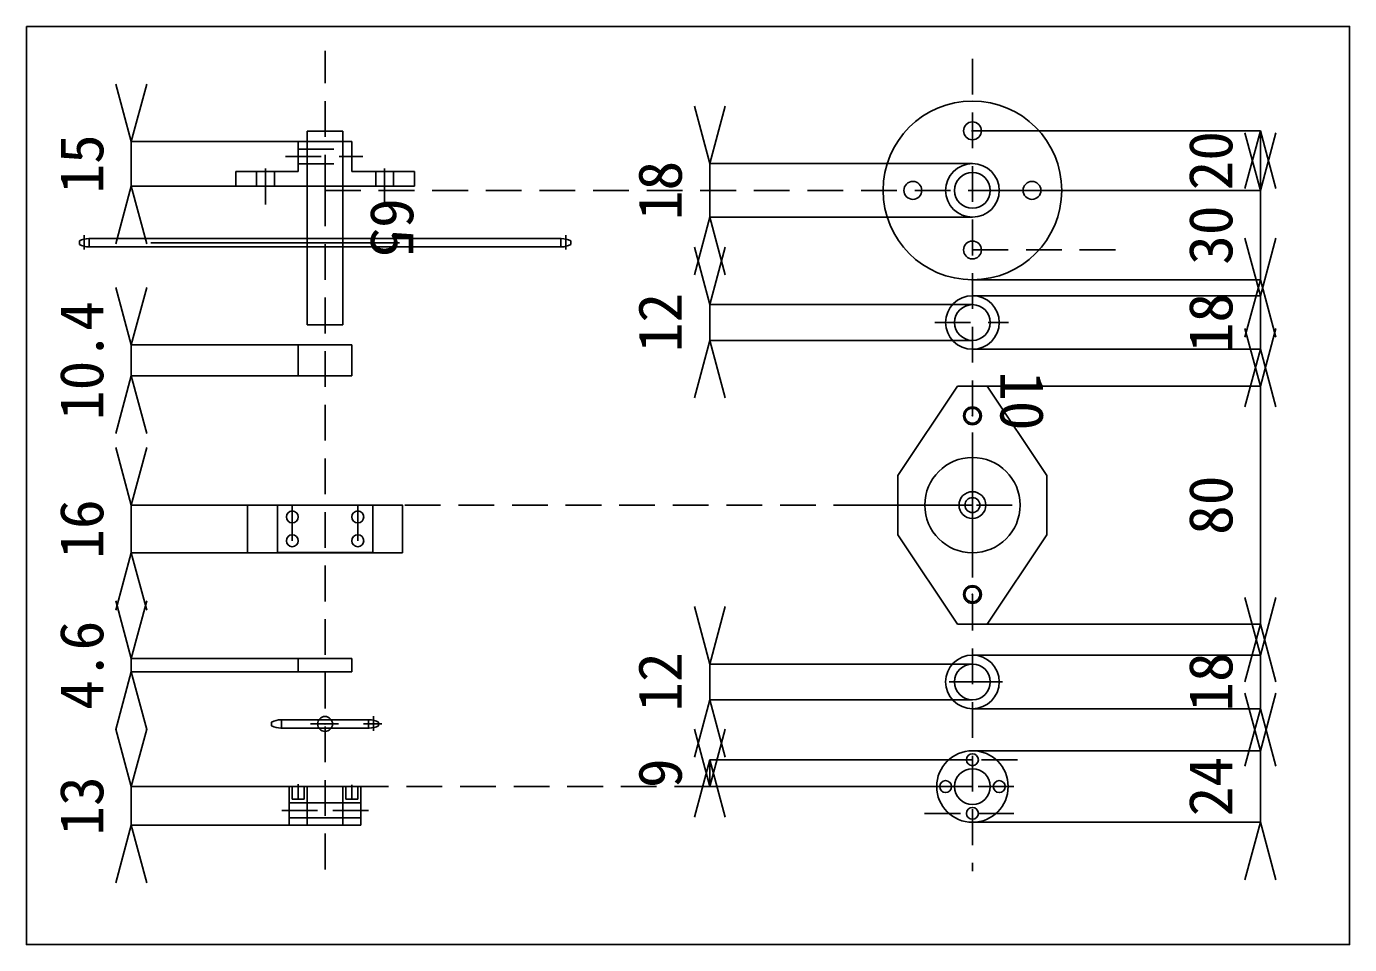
# Model space of a CAD drawing. Units: millimetres, scale not verified. Extents: x -7131 to 2872, y -1658 to 2951.
# Drawn here: x -3643.7 to -3199.4, y -778.7 to -470.4 of the extents above; entities that cross this region are included whole.
import ezdxf
from ezdxf.enums import TextEntityAlignment as Align

# ---------------------------------------------------------------- set-up
doc = ezdxf.new("R2010")
doc.units = ezdxf.units.MM
doc.header["$LTSCALE"] = 10
doc.header["$PDMODE"] = 32
doc.header["$PDSIZE"] = 5
doc.linetypes.add('CHAIN2', pattern=[12, 9, -1, 1, -1])
doc.linetypes.add('DASHED1', pattern=[1.8, 1.2, -0.6])
doc.layers.add('0-3_エンジン', color=7, linetype='Continuous')
doc.layers.add('0-6_駆動系', color=7, linetype='Continuous')
doc.styles.add('ＭＳ ゴシック', font='')
doc.styles.get('ＭＳ ゴシック').set_extended_font_data('MS Gothic')

msp = doc.modelspace()

# ---------------------------------------------------------------- linework, layer by layer
at = {"layer": '0-3_エンジン', "linetype": 'DASHED1'}
for p, q in [((-3543.41, -525.44), (-3543.41, -478.59)), ((-3326.02, -481.25), (-3326.02, -753.98)), ((-3326.02, -505.44), (-3277.31, -505.44)), ((-3543.41, -525.44), (-3543.41, -753.98)), ((-3543.41, -525.44), (-3296.02, -525.44)), ((-3326.02, -545.44), (-3275.98, -545.44)), ((-3338.69, -569.8), (-3313.94, -569.8)), ((-3342.63, -631.12), (-3609.27, -631.12)), ((-3554.41, -631.12), (-3554.41, -647.02)), ((-3532.41, -631.12), (-3532.41, -647.02)), ((-3342.63, -631.12), (-3308.32, -631.12)), ((-3342.07, -716.62), (-3340.94, -716.62)), ((-3340.94, -716.62), (-3310.57, -716.62)), ((-3342.07, -725.62), (-3577.21, -725.62)), ((-3552.41, -729.82), (-3552.41, -724.84)), ((-3534.41, -729.82), (-3534.41, -724.99)), ((-3342.07, -725.62), (-3310.57, -725.62)), ((-3342.07, -734.62), (-3310.57, -734.62))]:
    msp.add_line(p, q, dxfattribs=at)
at = {"layer": '0-3_エンジン', "color": 4}
for p, q in [((-3608.47, -509.04), (-3613.65, -489.72)), ((-3608.47, -509.04), (-3603.29, -489.72)), ((-3414.23, -516.44), (-3419.4, -497.12)), ((-3414.23, -516.44), (-3409.05, -497.12)), ((-3229.33, -505.44), (-3326.35, -505.44)), ((-3229.33, -505.44), (-3234.5, -524.76)), ((-3229.33, -525.44), (-3234.5, -506.12)), ((-3229.33, -525.44), (-3234.5, -506.12)), ((-3229.33, -525.44), (-3229.33, -505.44)), ((-3229.33, -505.44), (-3224.15, -524.76)), ((-3229.33, -525.44), (-3224.15, -506.12)), ((-3229.33, -525.44), (-3224.15, -506.12)), ((-3608.47, -509.04), (-3608.47, -524.04)), ((-3608.47, -509.04), (-3543.43, -509.04)), ((-3414.23, -516.44), (-3414.23, -534.44)), ((-3414.23, -516.44), (-3326.02, -516.44)), ((-3608.47, -524.04), (-3613.65, -543.36)), ((-3608.47, -524.04), (-3603.29, -543.36)), ((-3608.47, -524.04), (-3543.43, -524.04)), ((-3229.33, -525.44), (-3326.35, -525.44)), ((-3229.33, -525.44), (-3229.33, -555.44)), ((-3414.23, -534.44), (-3419.4, -553.76)), ((-3414.23, -534.44), (-3409.05, -553.76)), ((-3414.23, -534.44), (-3326.02, -534.44)), ((-3229.33, -560.8), (-3234.5, -541.48)), ((-3229.33, -560.8), (-3224.15, -541.48)), ((-3414.23, -563.8), (-3419.4, -544.48)), ((-3414.23, -563.8), (-3409.05, -544.48)), ((-3608.47, -577.35), (-3613.65, -558.04)), ((-3608.47, -577.35), (-3603.29, -558.04)), ((-3229.33, -555.44), (-3326.35, -555.44)), ((-3229.33, -555.44), (-3234.5, -574.75)), ((-3229.33, -555.44), (-3224.15, -574.75)), ((-3414.23, -563.8), (-3414.23, -575.8)), ((-3414.23, -563.8), (-3326.02, -563.8)), ((-3229.33, -560.8), (-3326.02, -560.8)), ((-3229.33, -560.8), (-3229.33, -578.8)), ((-3229.33, -591.12), (-3234.5, -571.8)), ((-3229.33, -591.12), (-3224.15, -571.8)), ((-3608.47, -577.35), (-3608.47, -587.75)), ((-3608.47, -577.35), (-3543.43, -577.35)), ((-3414.23, -575.8), (-3419.4, -595.12)), ((-3414.23, -575.8), (-3409.05, -595.12)), ((-3414.23, -575.8), (-3326.02, -575.8)), ((-3229.33, -578.8), (-3326.02, -578.8)), ((-3229.33, -578.8), (-3234.5, -598.12)), ((-3229.33, -578.8), (-3224.15, -598.12)), ((-3608.47, -587.75), (-3613.65, -607.07)), ((-3608.47, -587.75), (-3603.29, -607.07)), ((-3608.47, -587.75), (-3543.43, -587.75)), ((-3229.33, -591.12), (-3326.02, -591.12)), ((-3229.33, -591.12), (-3229.33, -671.12)), ((-3608.47, -631.12), (-3613.65, -611.8)), ((-3608.47, -631.12), (-3603.29, -611.8)), ((-3608.47, -631.12), (-3608.47, -647.12)), ((-3608.47, -631.12), (-3543.43, -631.12)), ((-3608.47, -647.12), (-3613.65, -666.44)), ((-3608.47, -647.12), (-3603.29, -666.44)), ((-3608.47, -647.12), (-3543.43, -647.12)), ((-3608.47, -682.58), (-3613.65, -663.26)), ((-3608.47, -682.58), (-3603.29, -663.26)), ((-3414.23, -684.48), (-3419.4, -665.16)), ((-3414.23, -684.48), (-3409.05, -665.16)), ((-3229.33, -681.48), (-3234.5, -662.16)), ((-3229.33, -681.48), (-3224.15, -662.16)), ((-3229.33, -671.12), (-3326.02, -671.12)), ((-3229.33, -671.12), (-3234.5, -690.44)), ((-3229.33, -671.12), (-3224.15, -690.44)), ((-3608.47, -682.58), (-3608.47, -687.14)), ((-3608.47, -682.58), (-3543.43, -682.58)), ((-3229.33, -681.48), (-3326.02, -681.48)), ((-3229.33, -681.48), (-3229.33, -699.48)), ((-3608.47, -687.14), (-3613.65, -706.46)), ((-3608.47, -687.14), (-3603.29, -706.46)), ((-3608.47, -687.14), (-3543.43, -687.14)), ((-3414.23, -684.48), (-3414.23, -696.48)), ((-3414.23, -684.48), (-3326.02, -684.48)), ((-3414.23, -696.48), (-3419.4, -715.8)), ((-3414.23, -696.48), (-3409.05, -715.8)), ((-3414.23, -696.48), (-3326.02, -696.48)), ((-3229.33, -713.62), (-3234.5, -694.3)), ((-3229.33, -713.62), (-3224.15, -694.3)), ((-3229.33, -699.48), (-3326.02, -699.48)), ((-3229.33, -699.48), (-3234.5, -718.8)), ((-3229.33, -699.48), (-3224.15, -718.8)), ((-3608.47, -725.62), (-3613.65, -706.3)), ((-3608.47, -725.62), (-3603.29, -706.3)), ((-3414.23, -725.62), (-3419.4, -706.3)), ((-3414.23, -725.62), (-3409.05, -706.3)), ((-3229.33, -713.62), (-3326.02, -713.62)), ((-3229.33, -713.62), (-3229.33, -737.62)), ((-3414.23, -716.62), (-3419.4, -735.94)), ((-3414.23, -725.62), (-3414.23, -716.62)), ((-3414.23, -716.62), (-3409.05, -735.94)), ((-3414.23, -716.62), (-3326.02, -716.62)), ((-3608.47, -725.62), (-3608.47, -738.62)), ((-3608.47, -725.62), (-3543.43, -725.62)), ((-3414.23, -725.62), (-3326.02, -725.62)), ((-3608.47, -738.62), (-3613.65, -757.94)), ((-3608.47, -738.62), (-3603.29, -757.94)), ((-3608.47, -738.62), (-3543.43, -738.62)), ((-3229.33, -737.62), (-3326.02, -737.62)), ((-3229.33, -737.62), (-3234.5, -756.94)), ((-3229.33, -737.62), (-3224.15, -756.94))]:
    msp.add_line(p, q, dxfattribs=at)
at = {"layer": '0-3_エンジン'}
for p, q in [((-3549.41, -505.57), (-3549.41, -570.57)), ((-3537.41, -505.57), (-3537.41, -570.57)), ((-3552.41, -509.04), (-3543.41, -509.04)), ((-3552.41, -509.04), (-3552.41, -519.04)), ((-3534.41, -509.04), (-3543.41, -509.04)), ((-3534.41, -509.04), (-3534.41, -519.04)), ((-3573.41, -519.04), (-3552.41, -519.04)), ((-3573.41, -524.04), (-3573.41, -519.04)), ((-3513.41, -519.04), (-3534.41, -519.04)), ((-3513.41, -524.04), (-3513.41, -519.04)), ((-3573.41, -524.04), (-3513.41, -524.04)), ((-3622.71, -541.6), (-3543.41, -541.6)), ((-3622.63, -544.4), (-3622.63, -541.6)), ((-3464.11, -541.6), (-3543.41, -541.6)), ((-3464.19, -544.4), (-3464.19, -541.6)), ((-3625.91, -543.6), (-3625.91, -542.4)), ((-3622.71, -544.4), (-3543.41, -544.4)), ((-3546.28, -543), (-3539.8, -543)), ((-3464.11, -544.4), (-3543.41, -544.4)), ((-3460.91, -543.6), (-3460.91, -542.4)), ((-3549.41, -570.57), (-3537.41, -570.57)), ((-3552.41, -577.35), (-3552.41, -587.75)), ((-3552.41, -577.35), (-3534.41, -577.35)), ((-3534.41, -577.35), (-3534.41, -587.75)), ((-3552.41, -587.75), (-3534.41, -587.75)), ((-3547.69, -587.75), (-3539.73, -587.75)), ((-3331.02, -591.12), (-3351.02, -621.12)), ((-3331.02, -591.12), (-3321.02, -591.12)), ((-3321.02, -591.12), (-3301.02, -621.12)), ((-3351.02, -621.12), (-3351.02, -641.12)), ((-3301.02, -621.12), (-3301.02, -641.12)), ((-3559.41, -631.12), (-3559.41, -647.02)), ((-3527.41, -631.12), (-3527.41, -647.02)), ((-3351.02, -641.12), (-3331.02, -671.12)), ((-3301.02, -641.12), (-3321.02, -671.12)), ((-3559.41, -647.02), (-3527.41, -647.02)), ((-3552.41, -682.58), (-3534.41, -682.58)), ((-3552.41, -682.58), (-3552.41, -687.14)), ((-3534.41, -682.58), (-3534.41, -687.14)), ((-3552.41, -687.14), (-3534.41, -687.14)), ((-3547.92, -687.14), (-3538.98, -687.14)), ((-3333.79, -690.48), (-3315.91, -690.48)), ((-3561.41, -705.2), (-3561.41, -704)), ((-3558.21, -703.2), (-3543.41, -703.2)), ((-3558.21, -706), (-3543.41, -706)), ((-3558.03, -706), (-3558.03, -703.2)), ((-3548.35, -704.6), (-3538.87, -704.6)), ((-3528.61, -703.2), (-3543.41, -703.2)), ((-3528.61, -706), (-3543.41, -706)), ((-3528.78, -706), (-3528.78, -703.2)), ((-3525.41, -705.2), (-3525.41, -704)), ((-3555.41, -738.62), (-3555.41, -725.62)), ((-3555.41, -725.62), (-3531.41, -725.62)), ((-3554.41, -725.62), (-3554.41, -729.82)), ((-3550.41, -725.62), (-3550.41, -729.82)), ((-3549.41, -725.62), (-3549.41, -738.62)), ((-3537.41, -725.62), (-3537.41, -738.62)), ((-3536.41, -725.62), (-3536.41, -729.82)), ((-3532.41, -725.62), (-3532.41, -729.82)), ((-3531.41, -738.62), (-3531.41, -725.62)), ((-3554.41, -729.82), (-3550.41, -729.82)), ((-3532.41, -729.82), (-3536.41, -729.82)), ((-3531.41, -738.62), (-3555.41, -738.62))]:
    msp.add_line(p, q, dxfattribs=at)
at = {"layer": '0-3_エンジン', "color": 3, "linetype": 'DASHED1'}
for p, q in [((-3563.41, -530.14), (-3563.41, -515.04)), ((-3556.72, -514.04), (-3530.76, -514.04)), ((-3552.41, -511.54), (-3534.41, -511.54)), ((-3523.41, -530.14), (-3523.41, -515.04)), ((-3566.41, -524.04), (-3566.41, -519.04)), ((-3560.41, -524.04), (-3560.41, -519.04)), ((-3552.41, -516.54), (-3534.41, -516.54)), ((-3526.41, -524.04), (-3526.41, -519.04)), ((-3520.41, -524.04), (-3520.41, -519.04)), ((-3555.41, -731.12), (-3543.41, -731.12)), ((-3531.41, -731.12), (-3543.41, -731.12)), ((-3557.97, -733.62), (-3543.41, -733.62)), ((-3555.41, -736.12), (-3543.41, -736.12)), ((-3528.82, -733.62), (-3543.41, -733.62)), ((-3531.41, -736.12), (-3543.41, -736.12))]:
    msp.add_line(p, q, dxfattribs=at)
at = {"layer": '0-3_エンジン', "linetype": 'CHAIN2'}
for p, q in [((-3624.28, -545.28), (-3624.28, -540.42)), ((-3462.54, -545.28), (-3462.54, -540.42)), ((-3601.93, -543), (-3518.41, -543)), ((-3524.39, -704.6), (-3530.47, -704.6)), ((-3527.13, -706.88), (-3527.13, -702.02))]:
    msp.add_line(p, q, dxfattribs=at)
at = {"layer": '0-3_エンジン', "color": 3}
msp.add_line((-3326.02, -631.12), (-3365.66, -631.12), dxfattribs=at)
at = {"layer": '0-3_エンジン'}
msp.add_lwpolyline([(-3643.68, -470.39), (-3199.39, -470.39), (-3199.39, -778.67), (-3643.68, -778.67)], close=True, dxfattribs=at)
for points in [[(-3549.41, -505.57), (-3545.31, -505.57), (-3537.41, -505.57)], [(-3569.41, -631.12), (-3569.41, -647.12), (-3517.41, -647.12)], [(-3569.41, -631.12), (-3517.41, -631.12), (-3517.41, -647.12)], [(-3331.02, -671.12), (-3323.17, -671.12), (-3321.02, -671.12)]]:
    msp.add_lwpolyline(points, dxfattribs=at)
for centre, radius in [((-3326.02, -525.44), 30), ((-3326.02, -505.44), 3), ((-3326.02, -525.44), 9), ((-3326.02, -525.44), 6), ((-3346.02, -525.44), 3), ((-3306.02, -525.44), 3), ((-3326.02, -545.44), 3), ((-3326.02, -569.8), 9), ((-3326.02, -569.8), 6), ((-3326.02, -601.12), 3), ((-3326.02, -631.12), 16), ((-3554.41, -635.07), 2), ((-3532.41, -635.07), 2), ((-3554.41, -643.07), 2), ((-3532.41, -643.07), 2), ((-3326.02, -661.12), 3), ((-3326.02, -690.48), 9), ((-3326.02, -690.48), 6), ((-3326.02, -725.62), 12), ((-3326.02, -716.62), 2), ((-3326.02, -725.62), 6), ((-3335.02, -725.62), 2), ((-3317.02, -725.62), 2), ((-3326.02, -734.62), 2)]:
    msp.add_circle(centre, radius, dxfattribs=at)
at = {"layer": '0-3_エンジン', "color": 3}
msp.add_circle((-3326.02, -631.12), 16, dxfattribs=at)
at = {"layer": '0-3_エンジン'}
for centre, start, end in [((-3622.71, -548.4), 90, 118.0725), ((-3464.11, -548.4), 61.9275, 90), ((-3622.71, -537.6), 241.9275, 270), ((-3464.11, -537.6), 270, 298.0725), ((-3558.21, -710), 90, 118.0725), ((-3558.21, -699.2), 241.9275, 270), ((-3528.61, -710), 61.9275, 90), ((-3528.61, -699.2), 270, 298.0725)]:
    msp.add_arc(centre, 6.8, start, end, dxfattribs=at)
for p in [(-3326.02, -601.12), (-3326.02, -661.12), (-3543.41, -704.6)]:
    msp.add_point(p, dxfattribs=at)
at = {"layer": '0-6_駆動系', "linetype": 'CHAIN2'}
msp.add_line((-3326.02, -606.77), (-3326.02, -655.46), dxfattribs=at)
at = {"layer": '0-6_駆動系'}
msp.add_circle((-3326.02, -631.12), 4.5, dxfattribs=at)
msp.add_point((-3326.02, -631.12), dxfattribs=at)

# ---------------------------------------------------------------- texts
at = {"layer": '0-3_エンジン', "color": 4, "style": 'ＭＳ ゴシック'}
for s, rotation, p in [('15', 90, (-3613.47, -526.54)), ('20', 90, (-3234.33, -525.44)), ('18', 90, (-3419.23, -535.44)), ('65', 270, (-3532.41, -528.07)), ('30', 90, (-3234.33, -550.44)), ('10.4', 90, (-3613.47, -602.55)), ('12', 90, (-3419.23, -579.8)), ('18', 90, (-3234.33, -579.8)), ('10', 270, (-3321.02, -586.12)), ('80', 90, (-3234.33, -641.12)), ('16', 90, (-3613.47, -649.12)), ('4.6', 90, (-3613.47, -699.86)), ('12', 90, (-3419.23, -700.48)), ('18', 90, (-3234.33, -700.48)), ('9', 90, (-3419.23, -726.12)), ('24', 90, (-3234.33, -735.62)), ('13', 90, (-3613.47, -742.12))]:
    msp.add_text(s, height=14.66, rotation=rotation, dxfattribs=at).set_placement(p, align=Align.BOTTOM_LEFT)

doc.saveas('drawing.dxf')
